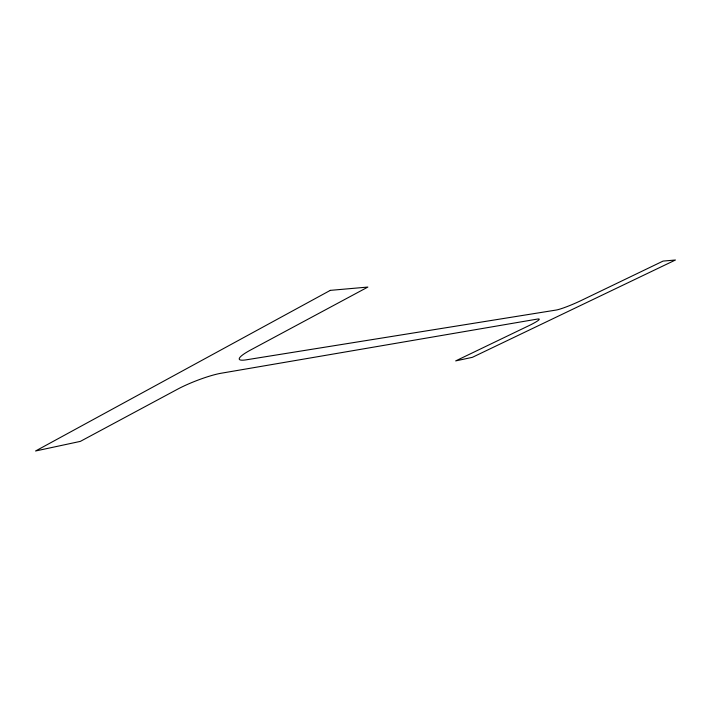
<?xml version="1.0" encoding="UTF-8"?>
<svg xmlns="http://www.w3.org/2000/svg" width="711" height="711" viewBox="0 0 711 711"><rect width="100%" height="100%" fill="white"/><g stroke="black" fill="none" stroke-linecap="round" stroke-linejoin="round"><path stroke-width="1.07" d="M330.313 290.364L35.55 450.996L80.343 441.389L177.643 389.166A32.448 4.959 -21.2 0 1 221.148 373.239L537.427 319.07A20.575 2.08 -23.2 0 1 528.522 325.851L455.662 360.912L472.371 357.331L675.45 260.004L663.07 261.088L581.411 300.398A21.161 2.169 -23.5 0 1 556.1 310.058L246.344 359.81A33.346 5.386 -21.7 0 1 250.734 349.936L367.863 287.066L330.313 290.364"/></g></svg>
